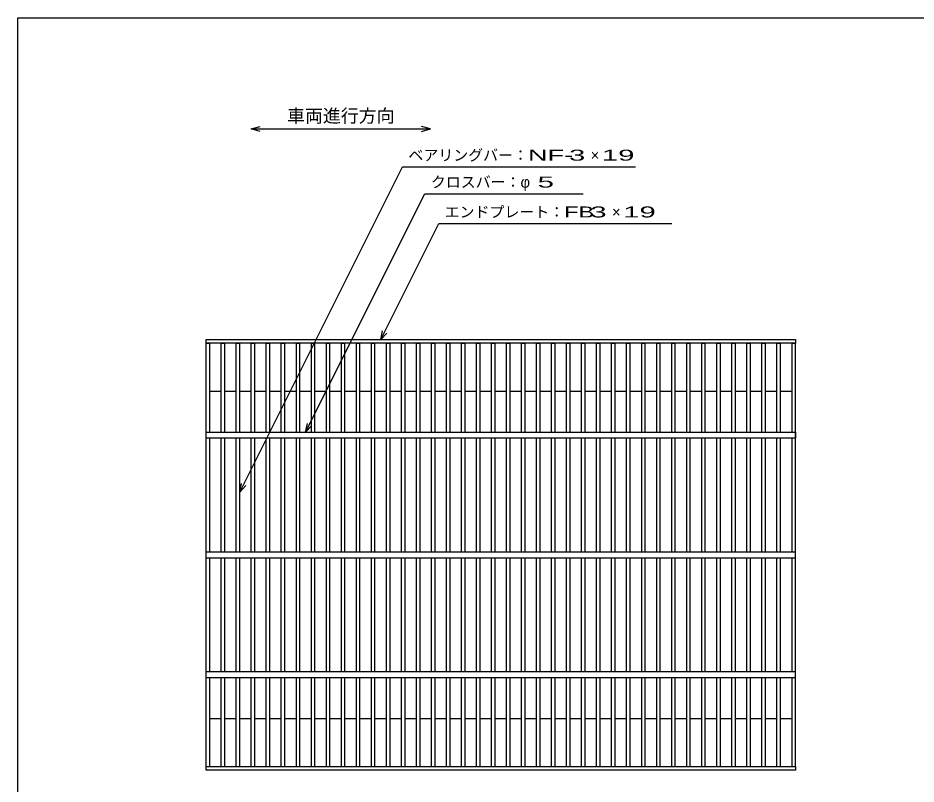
# Model space of a CAD drawing. Units: millimetres, scale not verified. Extents: x -910 to 866, y -641 to 527.
# Drawn here: x -864 to -113, y -114 to 527 of the extents above; entities that cross this region are included whole.
import ezdxf
from ezdxf.enums import TextEntityAlignment as Align

# ---------------------------------------------------------------- set-up
doc = ezdxf.new("R2010")
doc.units = ezdxf.units.MM
doc.header["$LTSCALE"] = 5
for name, color, linetype, lineweight in [('0_2', 150, 'Continuous', 25), ('16', 3, 'Continuous', 25), ('22', 4, 'Continuous', 25)]:
    doc.layers.add(name, color=color, linetype=linetype, lineweight=lineweight)
doc.styles.add('ベクトル', font='')
doc.styles.get('ベクトル').set_extended_font_data('ベクトル')

msp = doc.modelspace()

# ---------------------------------------------------------------- linework, layer by layer
at = {"layer": '0_2'}
for p, q in [((-864.5, -573.25), (-864.5, 526.75)), ((-864.5, 526.75), (865.5, 526.75))]:
    msp.add_line(p, q, dxfattribs=at)
at = {"layer": '0_2', "color": 4}
for p, q in [((-669.42, 433.92), (-661.92, 435.92)), ((-519.42, 433.92), (-526.92, 435.92)), ((-661.92, 431.92), (-669.42, 433.92)), ((-669.42, 433.92), (-519.42, 433.92)), ((-526.92, 431.92), (-519.42, 433.92))]:
    msp.add_line(p, q, dxfattribs=at)
at = {"layer": '16'}
for p, q in [((-707, 257.75), (-214, 257.75)), ((-707, 254.75), (-707, 257.75)), ((-214, 257.75), (-214, 254.75)), ((-214, 254.75), (-707, 254.75)), ((-707, -99.25), (-707, 254.75)), ((-707, 254.75), (-704, 254.75)), ((-704, 180.25), (-704, 254.75)), ((-694.44, 180.25), (-694.44, 254.75)), ((-694.44, 254.75), (-691.44, 254.75)), ((-691.44, 180.25), (-691.44, 254.75)), ((-681.88, 180.25), (-681.88, 254.75)), ((-681.88, 254.75), (-678.88, 254.75)), ((-678.88, 180.25), (-678.88, 254.75)), ((-669.32, 180.25), (-669.32, 254.75)), ((-669.32, 254.75), (-666.32, 254.75)), ((-666.32, 180.25), (-666.32, 254.75)), ((-656.76, 180.25), (-656.76, 254.75)), ((-656.76, 254.75), (-653.76, 254.75)), ((-653.76, 180.25), (-653.76, 254.75)), ((-644.2, 180.25), (-644.2, 254.75)), ((-644.2, 254.75), (-641.2, 254.75)), ((-641.2, 180.25), (-641.2, 254.75)), ((-631.64, 180.25), (-631.64, 254.75)), ((-631.64, 254.75), (-628.64, 254.75)), ((-628.64, 180.25), (-628.64, 254.75)), ((-619.08, 180.25), (-619.08, 254.75)), ((-619.08, 254.75), (-616.08, 254.75)), ((-616.08, 180.25), (-616.08, 254.75)), ((-606.52, 180.25), (-606.52, 254.75)), ((-606.52, 254.75), (-603.52, 254.75)), ((-603.52, 180.25), (-603.52, 254.75)), ((-593.96, 180.25), (-593.96, 254.75)), ((-593.96, 254.75), (-590.96, 254.75)), ((-590.96, 180.25), (-590.96, 254.75)), ((-581.4, 180.25), (-581.4, 254.75)), ((-581.4, 254.75), (-578.4, 254.75)), ((-578.4, 180.25), (-578.4, 254.75)), ((-568.84, 180.25), (-568.84, 254.75)), ((-568.84, 254.75), (-565.84, 254.75)), ((-565.84, 180.25), (-565.84, 254.75)), ((-556.28, 180.25), (-556.28, 254.75)), ((-556.28, 254.75), (-553.28, 254.75)), ((-553.28, 180.25), (-553.28, 254.75)), ((-543.72, 180.25), (-543.72, 254.75)), ((-543.72, 254.75), (-540.72, 254.75)), ((-540.72, 180.25), (-540.72, 254.75)), ((-531.16, 180.25), (-531.16, 254.75)), ((-531.16, 254.75), (-528.16, 254.75)), ((-528.16, 180.25), (-528.16, 254.75)), ((-518.6, 180.25), (-518.6, 254.75)), ((-518.6, 254.75), (-515.6, 254.75)), ((-515.6, 180.25), (-515.6, 254.75)), ((-506.04, 180.25), (-506.04, 254.75)), ((-506.04, 254.75), (-503.04, 254.75)), ((-503.04, 180.25), (-503.04, 254.75)), ((-493.48, 180.25), (-493.48, 254.75)), ((-493.48, 254.75), (-490.48, 254.75)), ((-490.48, 180.25), (-490.48, 254.75)), ((-480.92, 180.25), (-480.92, 254.75)), ((-480.92, 254.75), (-477.92, 254.75)), ((-477.92, 180.25), (-477.92, 254.75)), ((-468.36, 180.25), (-468.36, 254.75)), ((-468.36, 254.75), (-465.36, 254.75)), ((-465.36, 180.25), (-465.36, 254.75)), ((-455.8, 180.25), (-455.8, 254.75)), ((-455.8, 254.75), (-452.8, 254.75)), ((-452.8, 180.25), (-452.8, 254.75)), ((-443.24, 180.25), (-443.24, 254.75)), ((-443.24, 254.75), (-440.24, 254.75)), ((-440.24, 180.25), (-440.24, 254.75)), ((-430.68, 180.25), (-430.68, 254.75)), ((-430.68, 254.75), (-427.68, 254.75)), ((-427.68, 180.25), (-427.68, 254.75)), ((-418.12, 180.25), (-418.12, 254.75)), ((-418.12, 254.75), (-415.12, 254.75)), ((-415.12, 180.25), (-415.12, 254.75)), ((-405.56, 180.25), (-405.56, 254.75)), ((-405.56, 254.75), (-402.56, 254.75)), ((-402.56, 180.25), (-402.56, 254.75)), ((-393, 180.25), (-393, 254.75)), ((-393, 254.75), (-390, 254.75)), ((-390, 180.25), (-390, 254.75)), ((-380.44, 180.25), (-380.44, 254.75)), ((-380.44, 254.75), (-377.44, 254.75)), ((-377.44, 180.25), (-377.44, 254.75)), ((-367.88, 180.25), (-367.88, 254.75)), ((-367.88, 254.75), (-364.88, 254.75)), ((-364.88, 180.25), (-364.88, 254.75)), ((-355.32, 180.25), (-355.32, 254.75)), ((-355.32, 254.75), (-352.32, 254.75)), ((-352.32, 180.25), (-352.32, 254.75)), ((-342.76, 180.25), (-342.76, 254.75)), ((-342.76, 254.75), (-339.76, 254.75)), ((-339.76, 180.25), (-339.76, 254.75)), ((-330.2, 180.25), (-330.2, 254.75)), ((-330.2, 254.75), (-327.2, 254.75)), ((-327.2, 180.25), (-327.2, 254.75)), ((-317.64, 180.25), (-317.64, 254.75)), ((-317.64, 254.75), (-314.64, 254.75)), ((-314.64, 180.25), (-314.64, 254.75)), ((-305.08, 180.25), (-305.08, 254.75)), ((-305.08, 254.75), (-302.08, 254.75)), ((-302.08, 180.25), (-302.08, 254.75)), ((-292.52, 180.25), (-292.52, 254.75)), ((-292.52, 254.75), (-289.52, 254.75)), ((-289.52, 180.25), (-289.52, 254.75)), ((-279.96, 180.25), (-279.96, 254.75)), ((-279.96, 254.75), (-276.96, 254.75)), ((-276.96, 180.25), (-276.96, 254.75)), ((-267.4, 180.25), (-267.4, 254.75)), ((-267.4, 254.75), (-264.4, 254.75)), ((-264.4, 180.25), (-264.4, 254.75)), ((-254.84, 180.25), (-254.84, 254.75)), ((-254.84, 254.75), (-251.84, 254.75)), ((-251.84, 180.25), (-251.84, 254.75)), ((-242.28, 180.25), (-242.28, 254.75)), ((-242.28, 254.75), (-239.28, 254.75)), ((-239.28, 180.25), (-239.28, 254.75)), ((-229.72, 180.25), (-229.72, 254.75)), ((-229.72, 254.75), (-226.72, 254.75)), ((-226.72, 180.25), (-226.72, 254.75)), ((-217, 180.25), (-217, 254.75)), ((-217, 254.75), (-214, 254.75)), ((-214, -99.25), (-214, 254.75)), ((-704, 214.75), (-694.44, 214.75)), ((-691.44, 214.75), (-681.88, 214.75)), ((-678.88, 214.75), (-669.32, 214.75)), ((-666.32, 214.75), (-656.76, 214.75)), ((-653.76, 214.75), (-644.2, 214.75)), ((-641.2, 214.75), (-631.64, 214.75)), ((-628.64, 214.75), (-619.08, 214.75)), ((-616.08, 214.75), (-606.52, 214.75)), ((-603.52, 214.75), (-593.96, 214.75)), ((-590.96, 214.75), (-581.4, 214.75)), ((-578.4, 214.75), (-568.84, 214.75)), ((-565.84, 214.75), (-556.28, 214.75)), ((-553.28, 214.75), (-543.72, 214.75)), ((-540.72, 214.75), (-531.16, 214.75)), ((-528.16, 214.75), (-518.6, 214.75)), ((-515.6, 214.75), (-506.04, 214.75)), ((-503.04, 214.75), (-493.48, 214.75)), ((-490.48, 214.75), (-480.92, 214.75)), ((-477.92, 214.75), (-468.36, 214.75)), ((-465.36, 214.75), (-455.8, 214.75)), ((-452.8, 214.75), (-443.24, 214.75)), ((-440.24, 214.75), (-430.68, 214.75)), ((-427.68, 214.75), (-418.12, 214.75)), ((-415.12, 214.75), (-405.56, 214.75)), ((-402.56, 214.75), (-393, 214.75)), ((-390, 214.75), (-380.44, 214.75)), ((-377.44, 214.75), (-367.88, 214.75)), ((-364.88, 214.75), (-355.32, 214.75)), ((-352.32, 214.75), (-342.76, 214.75)), ((-339.76, 214.75), (-330.2, 214.75)), ((-327.2, 214.75), (-317.64, 214.75)), ((-314.64, 214.75), (-305.08, 214.75)), ((-302.08, 214.75), (-292.52, 214.75)), ((-289.52, 214.75), (-279.96, 214.75)), ((-276.96, 214.75), (-267.4, 214.75)), ((-264.4, 214.75), (-254.84, 214.75)), ((-251.84, 214.75), (-242.28, 214.75)), ((-239.28, 214.75), (-229.72, 214.75)), ((-226.72, 214.75), (-217, 214.75)), ((-707, 180.25), (-214, 180.25)), ((-707, 175.25), (-707, 180.25)), ((-214, 175.25), (-707, 175.25)), ((-704, 80.25), (-704, 175.25)), ((-694.44, 80.25), (-694.44, 175.25)), ((-691.44, 80.25), (-691.44, 175.25)), ((-681.88, 80.25), (-681.88, 175.25)), ((-678.88, 80.25), (-678.88, 175.25)), ((-669.32, 80.25), (-669.32, 175.25)), ((-666.32, 80.25), (-666.32, 175.25)), ((-656.76, 80.25), (-656.76, 175.25)), ((-653.76, 80.25), (-653.76, 175.25)), ((-644.2, 80.25), (-644.2, 175.25)), ((-641.2, 80.25), (-641.2, 175.25)), ((-631.64, 80.25), (-631.64, 175.25)), ((-628.64, 80.25), (-628.64, 175.25)), ((-619.08, 80.25), (-619.08, 175.25)), ((-616.08, 80.25), (-616.08, 175.25)), ((-606.52, 80.25), (-606.52, 175.25)), ((-603.52, 80.25), (-603.52, 175.25)), ((-593.96, 80.25), (-593.96, 175.25)), ((-590.96, 80.25), (-590.96, 175.25)), ((-581.4, 80.25), (-581.4, 175.25)), ((-578.4, 80.25), (-578.4, 175.25)), ((-568.84, 80.25), (-568.84, 175.25)), ((-565.84, 80.25), (-565.84, 175.25)), ((-556.28, 80.25), (-556.28, 175.25)), ((-553.28, 80.25), (-553.28, 175.25)), ((-543.72, 80.25), (-543.72, 175.25)), ((-540.72, 80.25), (-540.72, 175.25)), ((-531.16, 80.25), (-531.16, 175.25)), ((-528.16, 80.25), (-528.16, 175.25)), ((-518.6, 80.25), (-518.6, 175.25)), ((-515.6, 80.25), (-515.6, 175.25)), ((-506.04, 80.25), (-506.04, 175.25)), ((-503.04, 80.25), (-503.04, 175.25)), ((-493.48, 80.25), (-493.48, 175.25)), ((-490.48, 80.25), (-490.48, 175.25)), ((-480.92, 80.25), (-480.92, 175.25)), ((-477.92, 80.25), (-477.92, 175.25)), ((-468.36, 80.25), (-468.36, 175.25)), ((-465.36, 80.25), (-465.36, 175.25)), ((-455.8, 80.25), (-455.8, 175.25)), ((-452.8, 80.25), (-452.8, 175.25)), ((-443.24, 80.25), (-443.24, 175.25)), ((-440.24, 80.25), (-440.24, 175.25)), ((-430.68, 80.25), (-430.68, 175.25)), ((-427.68, 80.25), (-427.68, 175.25)), ((-418.12, 80.25), (-418.12, 175.25)), ((-415.12, 80.25), (-415.12, 175.25)), ((-405.56, 80.25), (-405.56, 175.25)), ((-402.56, 80.25), (-402.56, 175.25)), ((-393, 80.25), (-393, 175.25)), ((-390, 80.25), (-390, 175.25)), ((-380.44, 80.25), (-380.44, 175.25)), ((-377.44, 80.25), (-377.44, 175.25)), ((-367.88, 80.25), (-367.88, 175.25)), ((-364.88, 80.25), (-364.88, 175.25)), ((-355.32, 80.25), (-355.32, 175.25)), ((-352.32, 80.25), (-352.32, 175.25)), ((-342.76, 80.25), (-342.76, 175.25)), ((-339.76, 80.25), (-339.76, 175.25)), ((-330.2, 80.25), (-330.2, 175.25)), ((-327.2, 80.25), (-327.2, 175.25)), ((-317.64, 80.25), (-317.64, 175.25)), ((-314.64, 80.25), (-314.64, 175.25)), ((-305.08, 80.25), (-305.08, 175.25)), ((-302.08, 80.25), (-302.08, 175.25)), ((-292.52, 80.25), (-292.52, 175.25)), ((-289.52, 80.25), (-289.52, 175.25)), ((-279.96, 80.25), (-279.96, 175.25)), ((-276.96, 80.25), (-276.96, 175.25)), ((-267.4, 80.25), (-267.4, 175.25)), ((-264.4, 80.25), (-264.4, 175.25)), ((-254.84, 80.25), (-254.84, 175.25)), ((-251.84, 80.25), (-251.84, 175.25)), ((-242.28, 80.25), (-242.28, 175.25)), ((-239.28, 80.25), (-239.28, 175.25)), ((-229.72, 80.25), (-229.72, 175.25)), ((-226.72, 80.25), (-226.72, 175.25)), ((-217, 80.25), (-217, 175.25)), ((-214, 180.25), (-214, 175.25)), ((-707, 80.25), (-214, 80.25)), ((-707, 75.25), (-707, 80.25)), ((-707, 75.25), (-214, 75.25)), ((-704, -19.75), (-704, 75.25)), ((-694.44, -19.75), (-694.44, 75.25)), ((-691.44, -19.75), (-691.44, 75.25)), ((-681.88, -19.75), (-681.88, 75.25)), ((-678.88, -19.75), (-678.88, 75.25)), ((-669.32, -19.75), (-669.32, 75.25)), ((-666.32, -19.75), (-666.32, 75.25)), ((-656.76, -19.75), (-656.76, 75.25)), ((-653.76, -19.75), (-653.76, 75.25)), ((-644.2, -19.75), (-644.2, 75.25)), ((-641.2, -19.75), (-641.2, 75.25)), ((-631.64, -19.75), (-631.64, 75.25)), ((-628.64, -19.75), (-628.64, 75.25)), ((-619.08, -19.75), (-619.08, 75.25)), ((-616.08, -19.75), (-616.08, 75.25)), ((-606.52, -19.75), (-606.52, 75.25)), ((-603.52, -19.75), (-603.52, 75.25)), ((-593.96, -19.75), (-593.96, 75.25)), ((-590.96, -19.75), (-590.96, 75.25)), ((-581.4, -19.75), (-581.4, 75.25)), ((-578.4, -19.75), (-578.4, 75.25)), ((-568.84, -19.75), (-568.84, 75.25)), ((-565.84, -19.75), (-565.84, 75.25)), ((-556.28, -19.75), (-556.28, 75.25)), ((-553.28, -19.75), (-553.28, 75.25)), ((-543.72, -19.75), (-543.72, 75.25)), ((-540.72, -19.75), (-540.72, 75.25)), ((-531.16, -19.75), (-531.16, 75.25)), ((-528.16, -19.75), (-528.16, 75.25)), ((-518.6, -19.75), (-518.6, 75.25)), ((-515.6, -19.75), (-515.6, 75.25)), ((-506.04, -19.75), (-506.04, 75.25)), ((-503.04, -19.75), (-503.04, 75.25)), ((-493.48, -19.75), (-493.48, 75.25)), ((-490.48, -19.75), (-490.48, 75.25)), ((-480.92, -19.75), (-480.92, 75.25)), ((-477.92, -19.75), (-477.92, 75.25)), ((-468.36, -19.75), (-468.36, 75.25)), ((-465.36, -19.75), (-465.36, 75.25)), ((-455.8, -19.75), (-455.8, 75.25)), ((-452.8, -19.75), (-452.8, 75.25)), ((-443.24, -19.75), (-443.24, 75.25)), ((-440.24, -19.75), (-440.24, 75.25)), ((-430.68, -19.75), (-430.68, 75.25)), ((-427.68, -19.75), (-427.68, 75.25)), ((-418.12, -19.75), (-418.12, 75.25)), ((-415.12, -19.75), (-415.12, 75.25)), ((-405.56, -19.75), (-405.56, 75.25)), ((-402.56, -19.75), (-402.56, 75.25)), ((-393, -19.75), (-393, 75.25)), ((-390, -19.75), (-390, 75.25)), ((-380.44, -19.75), (-380.44, 75.25)), ((-377.44, -19.75), (-377.44, 75.25)), ((-367.88, -19.75), (-367.88, 75.25)), ((-364.88, -19.75), (-364.88, 75.25)), ((-355.32, -19.75), (-355.32, 75.25)), ((-352.32, -19.75), (-352.32, 75.25)), ((-342.76, -19.75), (-342.76, 75.25)), ((-339.76, -19.75), (-339.76, 75.25)), ((-330.2, -19.75), (-330.2, 75.25)), ((-327.2, -19.75), (-327.2, 75.25)), ((-317.64, -19.75), (-317.64, 75.25)), ((-314.64, -19.75), (-314.64, 75.25)), ((-305.08, -19.75), (-305.08, 75.25)), ((-302.08, -19.75), (-302.08, 75.25)), ((-292.52, -19.75), (-292.52, 75.25)), ((-289.52, -19.75), (-289.52, 75.25)), ((-279.96, -19.75), (-279.96, 75.25)), ((-276.96, -19.75), (-276.96, 75.25)), ((-267.4, -19.75), (-267.4, 75.25)), ((-264.4, -19.75), (-264.4, 75.25)), ((-254.84, -19.75), (-254.84, 75.25)), ((-251.84, -19.75), (-251.84, 75.25)), ((-242.28, -19.75), (-242.28, 75.25)), ((-239.28, -19.75), (-239.28, 75.25)), ((-229.72, -19.75), (-229.72, 75.25)), ((-226.72, -19.75), (-226.72, 75.25)), ((-217, -19.75), (-217, 75.25)), ((-214, 75.25), (-214, 80.25)), ((-707, -19.75), (-214, -19.75)), ((-707, -24.75), (-707, -19.75)), ((-214, -24.75), (-214, -19.75)), ((-707, -24.75), (-214, -24.75)), ((-704, -99.25), (-704, -24.75)), ((-694.44, -99.25), (-694.44, -24.75)), ((-691.44, -99.25), (-691.44, -24.75)), ((-681.88, -99.25), (-681.88, -24.75)), ((-678.88, -99.25), (-678.88, -24.75)), ((-669.32, -99.25), (-669.32, -24.75)), ((-666.32, -99.25), (-666.32, -24.75)), ((-656.76, -99.25), (-656.76, -24.75)), ((-653.76, -99.25), (-653.76, -24.75)), ((-644.2, -99.25), (-644.2, -24.75)), ((-641.2, -99.25), (-641.2, -24.75)), ((-631.64, -99.25), (-631.64, -24.75)), ((-628.64, -99.25), (-628.64, -24.75)), ((-619.08, -99.25), (-619.08, -24.75)), ((-616.08, -99.25), (-616.08, -24.75)), ((-606.52, -99.25), (-606.52, -24.75)), ((-603.52, -99.25), (-603.52, -24.75)), ((-593.96, -99.25), (-593.96, -24.75)), ((-590.96, -99.25), (-590.96, -24.75)), ((-581.4, -99.25), (-581.4, -24.75)), ((-578.4, -99.25), (-578.4, -24.75)), ((-568.84, -99.25), (-568.84, -24.75)), ((-565.84, -99.25), (-565.84, -24.75)), ((-556.28, -99.25), (-556.28, -24.75)), ((-553.28, -99.25), (-553.28, -24.75)), ((-543.72, -99.25), (-543.72, -24.75)), ((-540.72, -99.25), (-540.72, -24.75)), ((-531.16, -99.25), (-531.16, -24.75)), ((-528.16, -99.25), (-528.16, -24.75)), ((-518.6, -99.25), (-518.6, -24.75)), ((-515.6, -99.25), (-515.6, -24.75)), ((-506.04, -99.25), (-506.04, -24.75)), ((-503.04, -99.25), (-503.04, -24.75)), ((-493.48, -99.25), (-493.48, -24.75)), ((-490.48, -99.25), (-490.48, -24.75)), ((-480.92, -99.25), (-480.92, -24.75)), ((-477.92, -99.25), (-477.92, -24.75)), ((-468.36, -99.25), (-468.36, -24.75)), ((-465.36, -99.25), (-465.36, -24.75)), ((-455.8, -99.25), (-455.8, -24.75)), ((-452.8, -99.25), (-452.8, -24.75)), ((-443.24, -99.25), (-443.24, -24.75)), ((-440.24, -99.25), (-440.24, -24.75)), ((-430.68, -99.25), (-430.68, -24.75)), ((-427.68, -99.25), (-427.68, -24.75)), ((-418.12, -99.25), (-418.12, -24.75)), ((-415.12, -99.25), (-415.12, -24.75)), ((-405.56, -99.25), (-405.56, -24.75)), ((-402.56, -99.25), (-402.56, -24.75)), ((-393, -99.25), (-393, -24.75)), ((-390, -99.25), (-390, -24.75)), ((-380.44, -99.25), (-380.44, -24.75)), ((-377.44, -99.25), (-377.44, -24.75)), ((-367.88, -99.25), (-367.88, -24.75)), ((-364.88, -99.25), (-364.88, -24.75)), ((-355.32, -99.25), (-355.32, -24.75)), ((-352.32, -99.25), (-352.32, -24.75)), ((-342.76, -99.25), (-342.76, -24.75)), ((-339.76, -99.25), (-339.76, -24.75)), ((-330.2, -99.25), (-330.2, -24.75)), ((-327.2, -99.25), (-327.2, -24.75)), ((-317.64, -99.25), (-317.64, -24.75)), ((-314.64, -99.25), (-314.64, -24.75)), ((-305.08, -99.25), (-305.08, -24.75)), ((-302.08, -99.25), (-302.08, -24.75)), ((-292.52, -99.25), (-292.52, -24.75)), ((-289.52, -99.25), (-289.52, -24.75)), ((-279.96, -99.25), (-279.96, -24.75)), ((-276.96, -99.25), (-276.96, -24.75)), ((-267.4, -99.25), (-267.4, -24.75)), ((-264.4, -99.25), (-264.4, -24.75)), ((-254.84, -99.25), (-254.84, -24.75)), ((-251.84, -99.25), (-251.84, -24.75)), ((-242.28, -99.25), (-242.28, -24.75)), ((-239.28, -99.25), (-239.28, -24.75)), ((-229.72, -99.25), (-229.72, -24.75)), ((-226.72, -99.25), (-226.72, -24.75)), ((-217, -99.25), (-217, -24.75)), ((-704, -59.25), (-694.44, -59.25)), ((-691.44, -59.25), (-681.88, -59.25)), ((-678.88, -59.25), (-669.32, -59.25)), ((-666.32, -59.25), (-656.76, -59.25)), ((-653.76, -59.25), (-644.2, -59.25)), ((-641.2, -59.25), (-631.64, -59.25)), ((-628.64, -59.25), (-619.08, -59.25)), ((-616.08, -59.25), (-606.52, -59.25)), ((-603.52, -59.25), (-593.96, -59.25)), ((-590.96, -59.25), (-581.4, -59.25)), ((-578.4, -59.25), (-568.84, -59.25)), ((-565.84, -59.25), (-556.28, -59.25)), ((-553.28, -59.25), (-543.72, -59.25)), ((-540.72, -59.25), (-531.16, -59.25)), ((-528.16, -59.25), (-518.6, -59.25)), ((-515.6, -59.25), (-506.04, -59.25)), ((-503.04, -59.25), (-493.48, -59.25)), ((-490.48, -59.25), (-480.92, -59.25)), ((-477.92, -59.25), (-468.36, -59.25)), ((-465.36, -59.25), (-455.8, -59.25)), ((-452.8, -59.25), (-443.24, -59.25)), ((-440.24, -59.25), (-430.68, -59.25)), ((-427.68, -59.25), (-418.12, -59.25)), ((-415.12, -59.25), (-405.56, -59.25)), ((-402.56, -59.25), (-393, -59.25)), ((-390, -59.25), (-380.44, -59.25)), ((-377.44, -59.25), (-367.88, -59.25)), ((-364.88, -59.25), (-355.32, -59.25)), ((-352.32, -59.25), (-342.76, -59.25)), ((-339.76, -59.25), (-330.2, -59.25)), ((-327.2, -59.25), (-317.64, -59.25)), ((-314.64, -59.25), (-305.08, -59.25)), ((-302.08, -59.25), (-292.52, -59.25)), ((-289.52, -59.25), (-279.96, -59.25)), ((-276.96, -59.25), (-267.4, -59.25)), ((-264.4, -59.25), (-254.84, -59.25)), ((-251.84, -59.25), (-242.28, -59.25)), ((-239.28, -59.25), (-229.72, -59.25)), ((-226.72, -59.25), (-217, -59.25)), ((-707, -99.25), (-214, -99.25)), ((-707, -102.25), (-707, -99.25)), ((-707, -99.25), (-704, -99.25)), ((-214, -102.25), (-707, -102.25)), ((-694.44, -99.25), (-691.44, -99.25)), ((-681.88, -99.25), (-678.88, -99.25)), ((-669.32, -99.25), (-666.32, -99.25)), ((-656.76, -99.25), (-653.76, -99.25)), ((-644.2, -99.25), (-641.2, -99.25)), ((-631.64, -99.25), (-628.64, -99.25)), ((-619.08, -99.25), (-616.08, -99.25)), ((-606.52, -99.25), (-603.52, -99.25)), ((-593.96, -99.25), (-590.96, -99.25)), ((-581.4, -99.25), (-578.4, -99.25)), ((-568.84, -99.25), (-565.84, -99.25)), ((-556.28, -99.25), (-553.28, -99.25)), ((-543.72, -99.25), (-540.72, -99.25)), ((-531.16, -99.25), (-528.16, -99.25)), ((-518.6, -99.25), (-515.6, -99.25)), ((-506.04, -99.25), (-503.04, -99.25)), ((-493.48, -99.25), (-490.48, -99.25)), ((-480.92, -99.25), (-477.92, -99.25)), ((-468.36, -99.25), (-465.36, -99.25)), ((-455.8, -99.25), (-452.8, -99.25)), ((-443.24, -99.25), (-440.24, -99.25)), ((-430.68, -99.25), (-427.68, -99.25)), ((-418.12, -99.25), (-415.12, -99.25)), ((-405.56, -99.25), (-402.56, -99.25)), ((-393, -99.25), (-390, -99.25)), ((-380.44, -99.25), (-377.44, -99.25)), ((-367.88, -99.25), (-364.88, -99.25)), ((-355.32, -99.25), (-352.32, -99.25)), ((-342.76, -99.25), (-339.76, -99.25)), ((-330.2, -99.25), (-327.2, -99.25)), ((-317.64, -99.25), (-314.64, -99.25)), ((-305.08, -99.25), (-302.08, -99.25)), ((-292.52, -99.25), (-289.52, -99.25)), ((-279.96, -99.25), (-276.96, -99.25)), ((-267.4, -99.25), (-264.4, -99.25)), ((-254.84, -99.25), (-251.84, -99.25)), ((-242.28, -99.25), (-239.28, -99.25)), ((-229.72, -99.25), (-226.72, -99.25)), ((-217, -99.25), (-214, -99.25)), ((-214, -99.25), (-214, -102.25))]:
    msp.add_line(p, q, dxfattribs=at)
at = {"layer": '22'}
for p, q in [((-678.88, 130.25), (-542.88, 402.25)), ((-542.88, 402.25), (-347.88, 402.25)), ((-623.86, 180.25), (-524.11, 379.75)), ((-524.11, 379.75), (-391.61, 379.75)), ((-561.06, 257.75), (-512.56, 354.75)), ((-512.56, 354.75), (-317.56, 354.75)), ((-561.06, 257.75), (-559.56, 265.05)), ((-561.06, 257.75), (-556.06, 263.25)), ((-623.86, 180.25), (-622.36, 187.55)), ((-623.86, 180.25), (-618.86, 185.75)), ((-678.88, 130.25), (-677.38, 137.55)), ((-678.88, 130.25), (-673.88, 135.75))]:
    msp.add_line(p, q, dxfattribs=at)

# ---------------------------------------------------------------- texts
at = {"layer": '0_2', "color": 2, "style": 'ベクトル'}
msp.add_text('車両進行方向', height=11, dxfattribs=at).set_placement((-639.42, 444.92), align=Align.MIDDLE_LEFT)
at = {"layer": '22', "color": 2, "style": 'ベクトル'}
for s, height, p in [('ベアリングバー：', 9.164, (-537.88, 412)), ('×', 9.16, (-385.38, 412)), ('クロスバー：', 9.164, (-519.11, 389.5)), ('φ', 9.16, (-444.11, 389.5)), ('エンドプレート：', 9.164, (-507.56, 364.5)), ('×', 9.16, (-367.56, 364.5))]:
    msp.add_text(s, height=height, dxfattribs=at).set_placement(p, align=Align.MIDDLE_LEFT)
for s, width, p in [('NF-', 1.85, (-437.88, 412)), (' 3 ', 2, (-410.38, 412)), (' 19 ', 2, (-382.88, 412)), (' 5 ', 2, (-436.61, 389.5)), ('FB', 1.6, (-407.56, 364.5)), (' 3 ', 2, (-392.56, 364.5)), (' 19 ', 2, (-365.06, 364.5))]:
    msp.add_text(s, height=9.164, dxfattribs=dict(at, width=width)).set_placement(p, align=Align.MIDDLE_LEFT)

doc.saveas('drawing.dxf')
